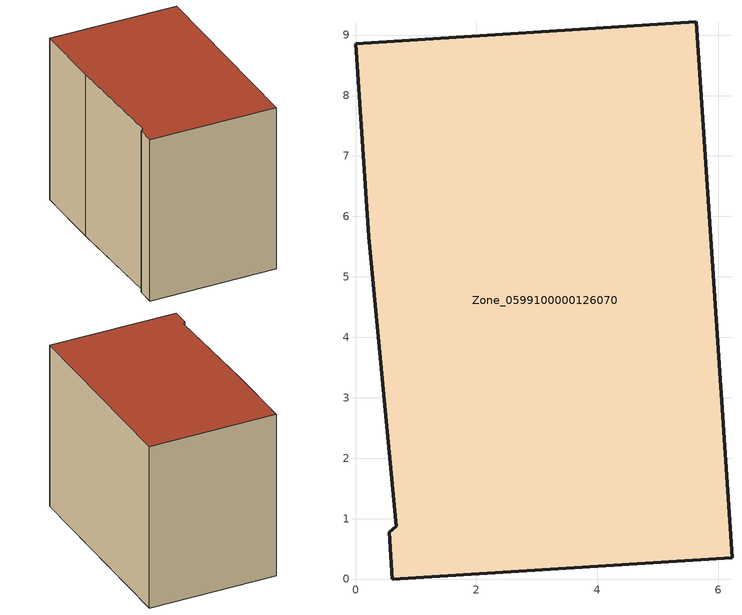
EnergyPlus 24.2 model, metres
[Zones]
Zone_0599100000126070
 floor ground (C_G): 0.22,5.67 0,8.86 5.64,9.22 6.23,0.35 0.61,0 0.56,0.77 0.67,0.87 z0
 wall outside (C_F): 0.61,0 6.23,0.35 5.64,9.22 0,8.86 0.22,5.67 0.67,0.87 0.56,0.77 0.61,0 z0:7.5
 roof outside (C_R): 0,8.86 0.22,5.67 0.67,0.87 0.56,0.77 0.61,0 6.23,0.35 5.64,9.22 z7.5
[BUILDING]
Pand.0599100000126070: North Axis=0; Terrain=City; Loads Convergence Tolerance Value=0.04; Temperature Convergence Tolerance Value=0.4; Solar Distribution=FullExterior; Maximum Number of Warmup Days=25; Minimum Number of Warmup Days=1
[Site:Location]
Rotterdam.The.Hague.AP_ZH_NLD Design_Conditions: Latitude=51.96; Longitude=4.45; Time Zone=1; Elevation=-4.5
[SITE:GROUNDTEMPERATURE:BUILDINGSURFACE]
18, 18, 18, 18, 18, 18, 18, 18, 18, 18, 18, 18
[MATERIAL] Thermal Absorptance=0.9; Solar Absorptance=0.7; Visible Absorptance=0.7
Name | Roughness | Thickness | Conductivity | Density | Specific Heat
G.TC.1975-1991 | MediumSmooth | 0.15 | 0.288461 | 540 | 1210
F.TC.1975-1991 | Rough | 0.3 | 0.230769 | 1920 | 840
R.TC.1975-1991 | MediumRough | 0.2 | 0.153846 | 1500 | 1000
[CONSTRUCTION]
C_G: G.TC.1975-1991
C_F: F.TC.1975-1991
C_R: R.TC.1975-1991
[ZONE]
Zone_0599100000126070: Type=1; Multiplier=1; Ceiling Height=Autocalculate; Volume=Autocalculate; Floor Area=autocalculate; Part of Total Floor Area=Yes
[ZONEINFILTRATION:DESIGNFLOWRATE]
Infil_Zone_0599100000126070: Zone or ZoneList or Space or SpaceList=Zone_0599100000126070; Schedule=AlwaysOn; Design Flow Rate Calculation Method=Flow/Area; Flow Rate per Floor Area=0.003; Constant Term Coefficient=1; Temperature Term Coefficient=0; Velocity Term Coefficient=0; Velocity Squared Term Coefficient=0
[HVACTEMPLATE:ZONE:IDEALLOADSAIRSYSTEM]
Zone_0599100000126070: Maximum Heating Supply Air Temperature=50; Minimum Cooling Supply Air Temperature=13; Maximum Heating Supply Air Humidity Ratio=0.0156; Minimum Cooling Supply Air Humidity Ratio=0.0077; Heating Limit=NoLimit; Cooling Limit=NoLimit; Dehumidification Control Type=ConstantSensibleHeatRatio; Cooling Sensible Heat Ratio=0.7; Dehumidification Setpoint=60; Humidification Control Type=None; Humidification Setpoint=30; Outdoor Air Method=None; Outdoor Air Flow Rate per Person=0.00944; Outdoor Air Flow Rate per Zone Floor Area=0; Outdoor Air Flow Rate per Zone=0; Demand Controlled Ventilation Type=None; Outdoor Air Economizer Type=NoEconomizer; Heat Recovery Type=None; Sensible Heat Recovery Effectiveness=0.7; Latent Heat Recovery Effectiveness=0.65
[ZONECONTROL:THERMOSTAT]
ThermostatControl_Zone_0599100000126070: Zone or ZoneList=Zone_0599100000126070; Control Type Schedule=DualSetpointControlType; Control 1=Thermostat_Zone_0599100000126070; Temperature Difference Between Cutout And Setpoint=0
[THERMOSTATSETPOINT:DUALSETPOINT]
Thermostat_Zone_0599100000126070: Heating Setpoint Temperature Schedule=HeatingSetpoint_Zone_0599100000126070; Cooling Setpoint Temperature Schedule=CoolingSetpoint_Zone_0599100000126070
[SCHEDULE:COMPACT]
HeatingSetpoint_Zone_0599100000126070: Through: 12/31, For: AllDays, Until: 24:00, 21
CoolingSetpoint_Zone_0599100000126070: Through: 12/31, For: AllDays, Until: 24:00, 24
DualSetpointControlType: Through: 12/31, For: AllDays, Until: 24:00, 4
AlwaysOn: Through: 12/31, For: AllDays, Until: 24:00, 1
